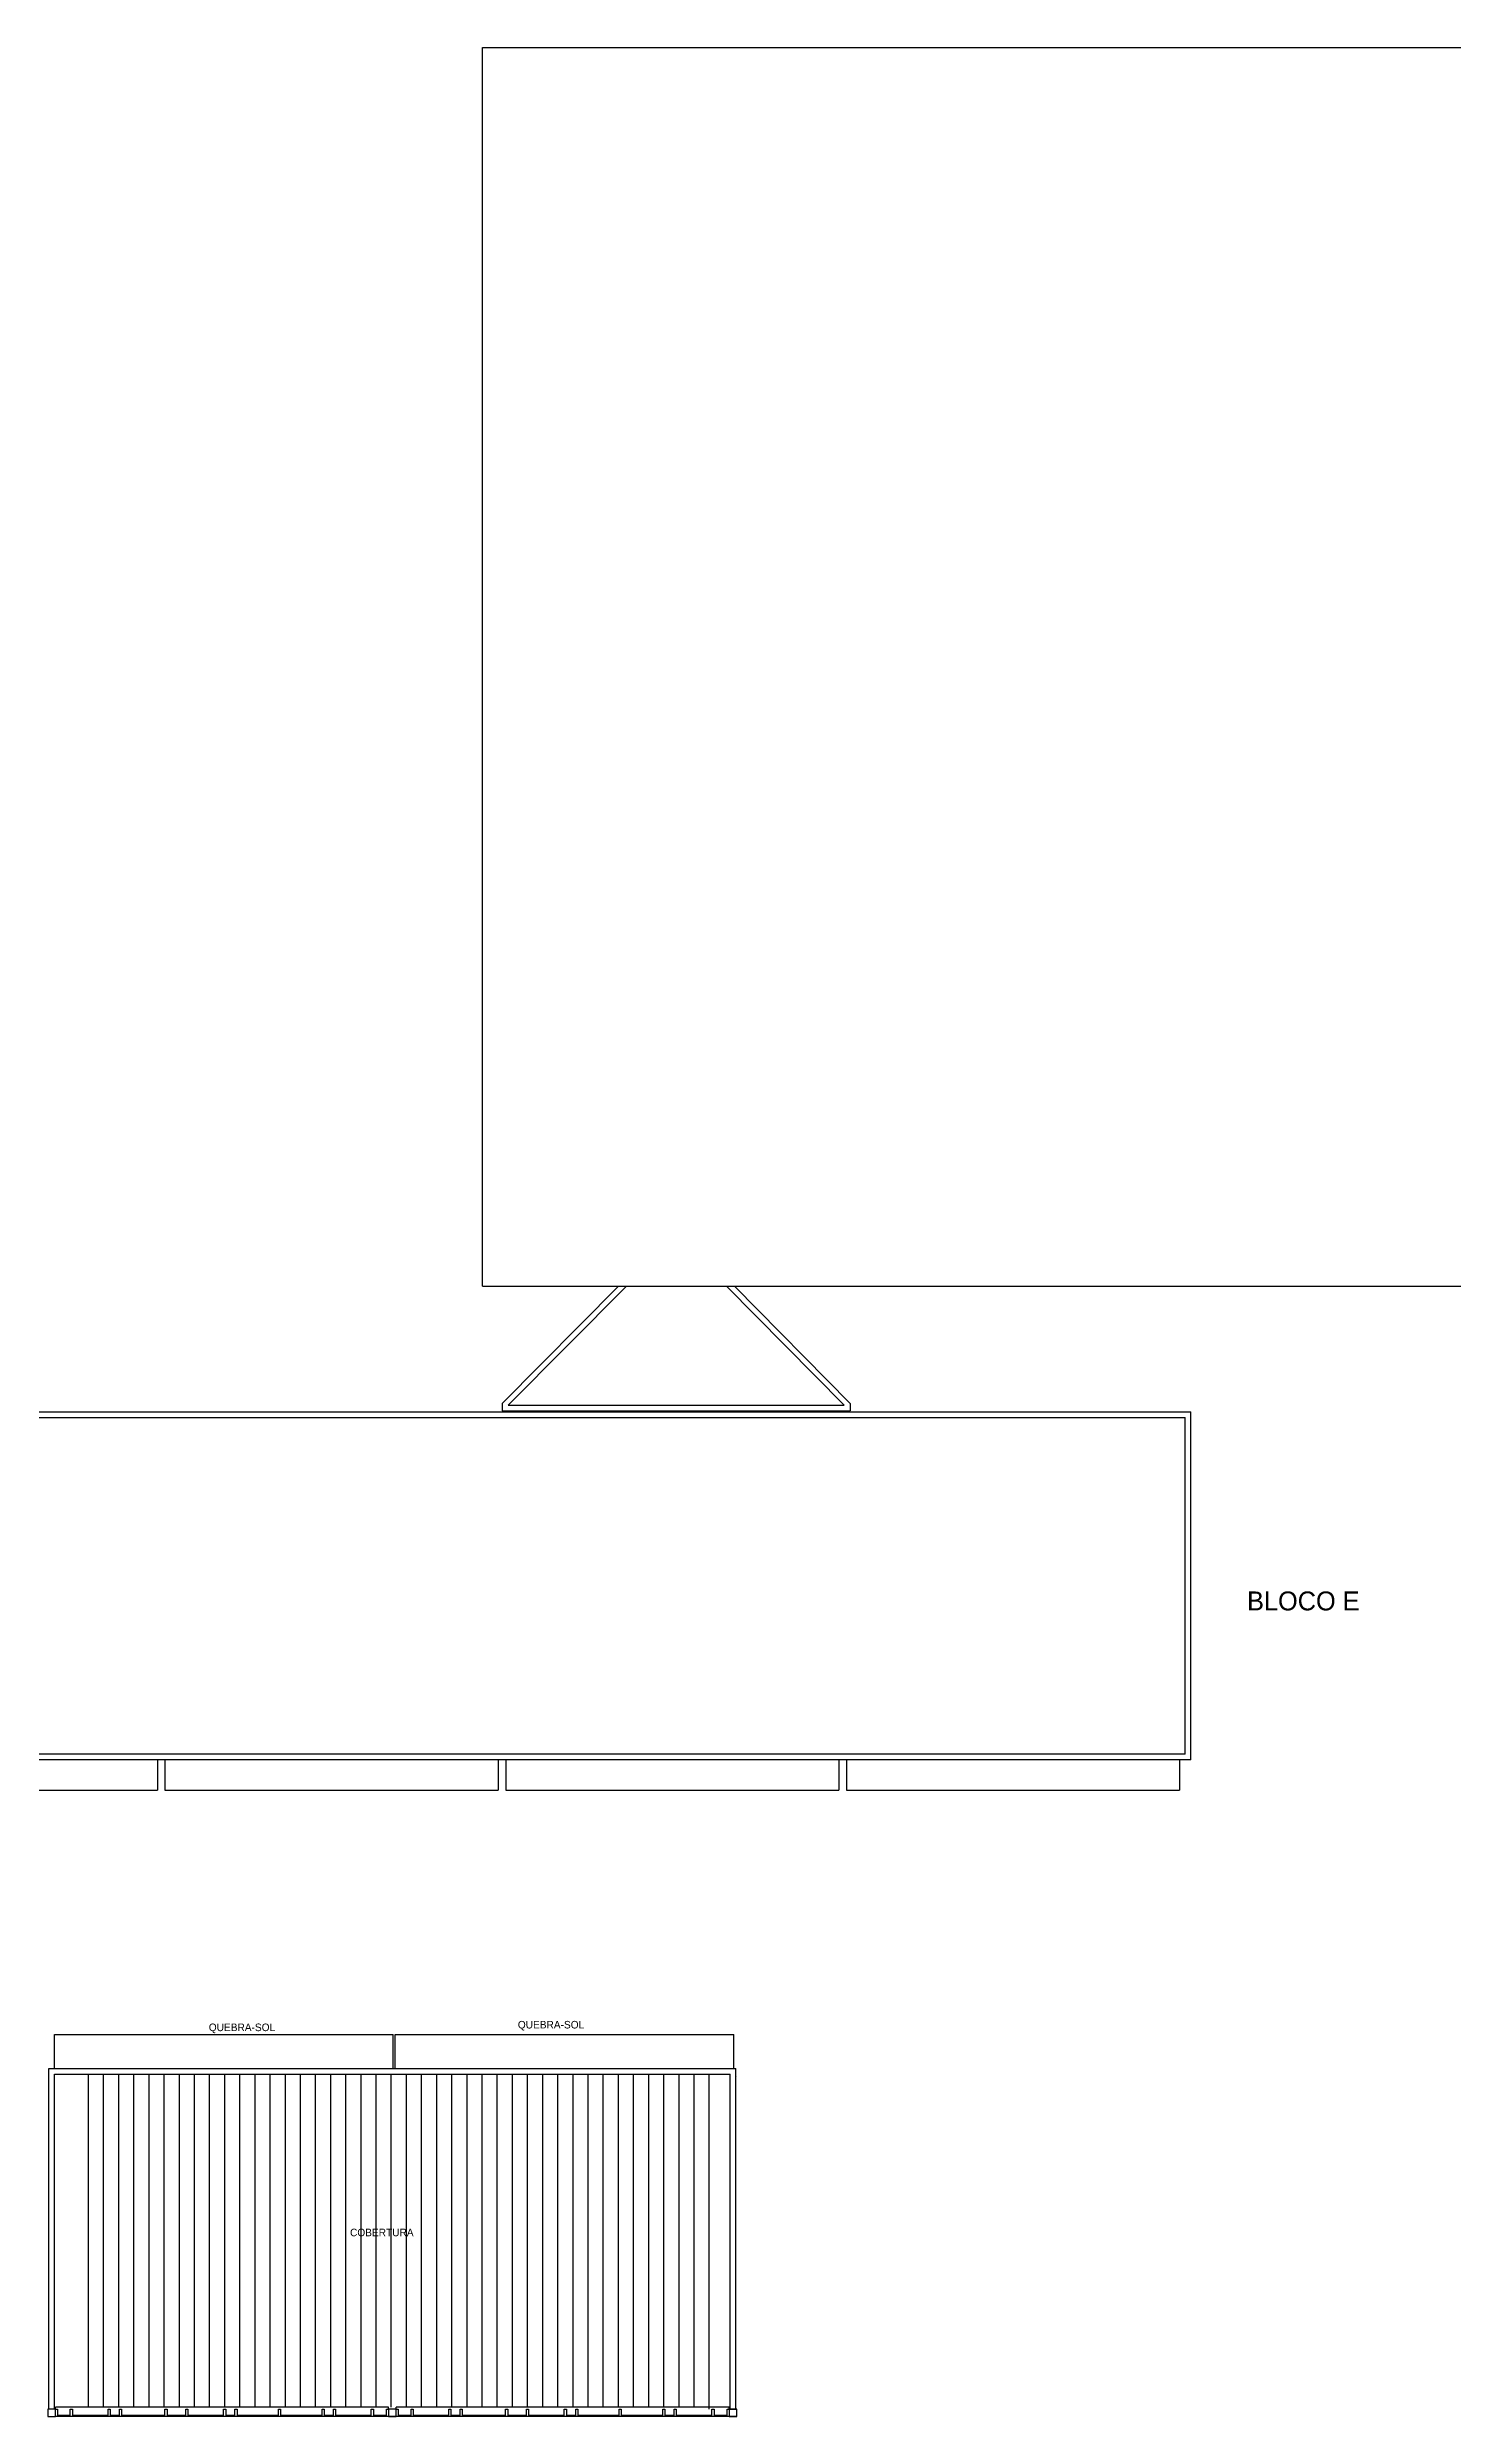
# Model space of a CAD drawing. Header units: centimetres. Extents: x -15 to 273, y 1 to 137.
# Drawn here: x 92.7 to 129.8, y 74 to 136.6 of the extents above; entities that cross this region are included whole.
import ezdxf

# ---------------------------------------------------------------- set-up
doc = ezdxf.new("R2010")
doc.units = ezdxf.units.CM
doc.header["$LTSCALE"] = 0.003
doc.header["$MEASUREMENT"] = 0
for name, color, linetype in [('ALV', 2, 'CONTINUOUS'), ('COB', 1, 'CONTINUOUS'), ('ESQ', 1, 'CONTINUOUS'), ('ESTRUT', 2, 'CONTINUOUS'), ('USO', 2, 'CONTINUOUS')]:
    doc.layers.add(name, color=color, linetype=linetype)

# ---------------------------------------------------------------- blocks, each defined once
blk = doc.blocks.new('ESQ9')
at = {"layer": 'ALV'}
blk.add_line((-0.2, 0), (0, 0), dxfattribs=at)
at = {"layer": 'ESQ'}
for p, q in [((0.055, 0), (8.745, 0)), ((0, -0.2), (0, -0.25)), ((0, -0.25), (8.8, -0.25)), ((0.055, -0.025), (0.4, -0.025)), ((0.455, -0.025), (1.4, -0.025)), ((1.455, -0.025), (1.7, -0.025)), ((1.755, -0.025), (2.85, -0.025)), ((2.905, -0.025), (4, -0.025)), ((4.055, -0.025), (4.3, -0.025)), ((4.355, -0.025), (5.3, -0.025)), ((5.355, -0.025), (5.85, -0.025)), ((5.905, -0.025), (7.05, -0.025)), ((7.105, -0.025), (7.35, -0.025)), ((7.405, -0.025), (8.35, -0.025)), ((8.405, -0.025), (8.745, -0.025)), ((8.8, -0.2), (8.8, -0.25))]:
    blk.add_line(p, q, dxfattribs=at)
for points in [[(0, 0), (0.055, 0), (0.055, -0.2), (0, -0.2)], [(0.4, 0), (0.455, 0), (0.455, -0.2), (0.4, -0.2)], [(1.4, 0), (1.455, 0), (1.455, -0.2), (1.4, -0.2)], [(1.7, 0), (1.755, 0), (1.755, -0.2), (1.7, -0.2)], [(2.85, 0), (2.905, 0), (2.905, -0.2), (2.85, -0.2)], [(4, 0), (4.055, 0), (4.055, -0.2), (4, -0.2)], [(4.3, 0), (4.355, 0), (4.355, -0.2), (4.3, -0.2)], [(5.3, 0), (5.355, 0), (5.355, -0.2), (5.3, -0.2)], [(5.85, 0), (5.905, 0), (5.905, -0.2), (5.85, -0.2)], [(7.05, 0), (7.105, 0), (7.105, -0.2), (7.05, -0.2)], [(7.35, 0), (7.405, 0), (7.405, -0.2), (7.35, -0.2)], [(8.35, 0), (8.405, 0), (8.405, -0.2), (8.35, -0.2)], [(8.745, 0), (8.8, 0), (8.8, -0.2), (8.745, -0.2)]]:
    blk.add_lwpolyline(points, close=True, dxfattribs=at)

msp = doc.modelspace()

# ---------------------------------------------------------------- linework, layer by layer
at = {"layer": 'ALV'}
for p, q in [((104.209, 136.587), (166.959, 136.587)), ((104.209, 103.837), (104.209, 136.587)), ((104.209, 103.837), (166.959, 103.837)), ((104.727, 100.74), (107.802, 103.837)), ((104.889, 100.69), (108.013, 103.837)), ((110.654, 103.837), (113.765, 100.69)), ((110.865, 103.837), (113.927, 100.74)), ((86.727, 100.52), (122.927, 100.52)), ((86.877, 100.37), (122.777, 100.37)), ((104.727, 100.74), (104.727, 100.54)), ((104.727, 100.54), (113.927, 100.54)), ((104.889, 100.69), (113.765, 100.69)), ((113.927, 100.74), (113.927, 100.54)), ((122.777, 91.47), (122.777, 100.37)), ((122.927, 91.32), (122.927, 100.52)), ((122.777, 91.47), (86.877, 91.47)), ((122.927, 91.32), (86.727, 91.32)), ((95.623, 91.32), (95.623, 90.52)), ((95.823, 91.32), (95.823, 90.52)), ((104.623, 91.32), (104.623, 90.52)), ((104.823, 91.32), (104.823, 90.52)), ((113.623, 91.32), (113.623, 90.52)), ((113.823, 91.32), (113.823, 90.52)), ((122.623, 91.32), (122.623, 90.52)), ((86.823, 90.52), (95.623, 90.52)), ((95.823, 90.52), (104.623, 90.52)), ((104.823, 90.52), (113.623, 90.52)), ((113.823, 90.52), (122.623, 90.52)), ((92.902, 84.057), (101.852, 84.057)), ((92.902, 83.157), (92.902, 84.057)), ((101.852, 83.157), (101.852, 84.057)), ((101.902, 84.057), (110.852, 84.057)), ((101.902, 83.157), (101.902, 84.057)), ((110.852, 83.157), (110.852, 84.057)), ((92.752, 74.157), (92.752, 83.157)), ((92.752, 83.157), (110.902, 83.157)), ((92.902, 74.157), (92.902, 83.007)), ((92.902, 83.007), (110.752, 83.007)), ((110.752, 74.157), (110.752, 83.007)), ((110.902, 74.157), (110.902, 83.157)), ((110.927, 82.957), (110.927, 82.957)), ((110.727, 74.157), (110.927, 74.157)), ((110.731, 74.157), (110.927, 74.157))]:
    msp.add_line(p, q, dxfattribs=at)
at = {"layer": 'COB'}
for p, q in [((93.802, 74.207), (93.802, 83.007)), ((94.202, 74.207), (94.202, 83.007)), ((94.602, 74.207), (94.602, 83.007)), ((95.002, 74.207), (95.002, 83.007)), ((95.402, 74.207), (95.402, 83.007)), ((95.802, 74.207), (95.802, 83.007)), ((96.202, 74.207), (96.202, 83.007)), ((96.602, 74.207), (96.602, 83.007)), ((97.002, 74.207), (97.002, 83.007)), ((97.402, 74.207), (97.402, 83.007)), ((97.802, 74.207), (97.802, 83.007)), ((98.202, 74.207), (98.202, 83.007)), ((98.602, 74.207), (98.602, 83.007)), ((99.002, 74.207), (99.002, 83.007)), ((99.402, 74.207), (99.402, 83.007)), ((99.802, 74.207), (99.802, 83.007)), ((100.202, 74.207), (100.202, 83.007)), ((100.602, 74.207), (100.602, 83.007)), ((101.002, 74.207), (101.002, 83.007)), ((101.402, 74.207), (101.402, 83.007)), ((101.802, 74.207), (101.802, 83.007)), ((102.202, 74.207), (102.202, 83.007)), ((102.602, 74.207), (102.602, 83.007)), ((103.002, 74.207), (103.002, 83.007)), ((103.402, 74.207), (103.402, 83.007)), ((103.802, 74.207), (103.802, 83.007)), ((104.202, 74.207), (104.202, 83.007)), ((104.602, 74.207), (104.602, 83.007)), ((105.002, 74.207), (105.002, 83.007)), ((105.402, 74.207), (105.402, 83.007)), ((105.802, 74.207), (105.802, 83.007)), ((106.202, 74.207), (106.202, 83.007)), ((106.602, 74.207), (106.602, 83.007)), ((107.002, 74.207), (107.002, 83.007)), ((107.402, 74.207), (107.402, 83.007)), ((107.802, 74.207), (107.802, 83.007)), ((108.202, 74.207), (108.202, 83.007)), ((108.602, 74.207), (108.602, 83.007)), ((109.002, 74.207), (109.002, 83.007)), ((109.002, 74.207), (109.002, 83.007)), ((109.402, 74.207), (109.402, 83.007)), ((109.802, 74.207), (109.802, 83.007)), ((110.202, 74.157), (110.202, 83.007))]:
    msp.add_line(p, q, dxfattribs=at)
at = {"layer": 'ESTRUT'}
for points in [[(92.927, 74.157), (92.727, 74.157), (92.727, 73.957), (92.927, 73.957)], [(101.927, 74.157), (101.727, 74.157), (101.727, 73.957), (101.927, 73.957)], [(110.927, 74.157), (110.727, 74.157), (110.727, 73.957), (110.927, 73.957)]]:
    msp.add_lwpolyline(points, close=True, dxfattribs=at)

# ---------------------------------------------------------------- block references
at = {"layer": 'ALV', "rotation": 180}
for p in [(101.727, 73.957), (110.727, 73.957)]:
    msp.add_blockref('ESQ9', p, dxfattribs=at)

# ---------------------------------------------------------------- texts
at = {"layer": 'ALV'}
for s, p in [('QUEBRA-SOL', (96.98, 84.147)), ('QUEBRA-SOL', (105.144, 84.217)), ('COBERTURA', (100.711, 78.724))]:
    msp.add_text(s, height=0.2, dxfattribs=at).set_placement(p)
at = {"layer": 'USO'}
msp.add_text('BLOCO E ', height=0.5, dxfattribs=at).set_placement((124.409, 95.269))

doc.saveas('drawing.dxf')
